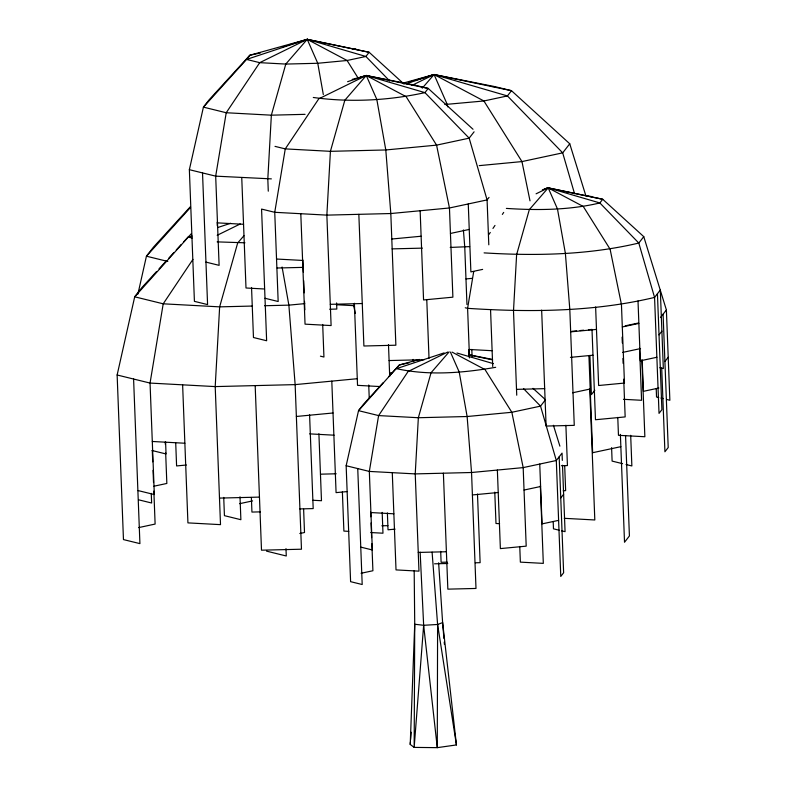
<?xml version="1.0" encoding="UTF-8"?>
<svg xmlns="http://www.w3.org/2000/svg" width="787" height="787" viewBox="0 0 787 787"><rect width="100%" height="100%" fill="white"/><g stroke="black" fill="none" stroke-linecap="round" stroke-linejoin="round"><path stroke-width="1.18" d="M432.093 552.159L437.602 624.475L437.277 747.65L414.169 747.404L410.224 744.453L414.729 624.239L414.178 570.595M410.224 744.453L410.411 742.003M410.607 739.564L411.178 732.244M420.15 552.149L423.652 625.291L414.169 747.404L414.729 624.239L423.652 625.291L437.602 624.475L442.619 622.606L438.625 562.813M473.715 271.505L467.596 308.337L469.505 357.918M133.593 379.029L139.919 543.62L123.461 539.587L117.135 374.996L134.705 296.807L141.768 287.727L156.554 271.535M137.912 294.102L146.431 256.198L153.485 247.118L190.464 206.617M202.525 172.914L207.581 304.589L194.419 301.352L189.362 169.687L203.42 107.13L209.057 99.87L249.813 55.238L307.225 39.35L369.152 52.276L404.105 84.13M357.741 468.57L362.197 584.515L350.599 581.672L346.152 465.727L358.528 410.657L363.496 404.262L383.072 382.816M192.933 259.385L163.214 303.812L150.051 383.072L154.331 494.57L137.873 490.527M488.934 234.457L490.281 232.46M492.957 228.446L494.974 225.446M502.352 214.418L503.69 212.411M191.349 233.68L134.705 296.807L163.214 303.812L219.642 306.861L252.43 306.045M474.099 131.813L469.16 138.158L436.578 145.133L385.797 149.963L330.412 151.33L285.268 148.891L275.007 146.372M489.032 197.399L487.084 199.918L449.456 207.975L390.814 213.533L326.861 215.126L274.742 212.303L261.569 209.076L266.636 340.751L253.463 337.515L251.545 287.471M403.485 83.009L434.07 74.539L495.033 86.659L511.491 90.692L569.749 143.785L562.685 152.855L521.958 161.581L479.234 165.634M544.673 188.85L548.195 187.877L602.724 199.259L643.766 236.651L638.798 243.045C588.302 255.037 535.701 256.031 484.094 252.883M545.499 399.737L540.531 406.131L511.845 412.28L467.124 416.52L418.35 417.73L378.606 415.585L358.528 410.657L399.383 364.952L419.373 359.423M594.805 390.273L591.411 394.641L589.906 355.429M660.45 317.584L666.392 309.95L643.766 236.651M659.024 334.878L661.897 331.179M664.907 361.508L668.212 357.259M560.757 497.964L563.63 494.266M305.071 114.341L271.358 115.177L226.223 112.738L203.42 107.13L246.557 59.428L259.72 62.665L285.789 64.072L317.761 63.275L347.087 60.491L365.896 56.467L369.152 52.276L307.225 39.35L285.789 64.072L271.358 115.177L267.816 178.964L268.278 191.182M473.017 129.265L428.207 88.429L415.034 85.203L366.27 75.513L344.834 100.234L330.412 151.33L326.861 215.126L331.111 325.562L305.041 324.155L300.801 213.72M243.97 235.707L237.674 242.976L219.642 306.861L215.205 386.594L220.508 524.644L187.926 522.883L182.623 384.833M422.255 88.174L434.07 74.539L511.491 90.692L507.418 95.935L483.897 100.972L444.822 104.514M506.375 208.407C537.541 210.444 569.335 210.208 599.861 202.948L602.724 199.259L548.195 187.877L529.317 209.647L516.616 254.644L513.498 310.816L516.734 395.202M449.141 351.868L431.06 372.733L418.35 417.73L415.231 473.902L418.969 571.146L396.018 569.906L392.28 472.662M190.552 207.404L146.431 256.198L167.808 261.441M159.023 268.829L166.411 260.733M168.88 258.038L173.809 252.637M176.278 249.932L181.207 244.531M183.666 241.835L188.605 236.434M388.778 376.57L399.383 364.952L408.847 362.925M389.703 80.982L365.896 56.467L307.225 39.35L259.72 62.665L226.223 112.738L215.687 176.15L219.111 265.347L205.948 262.11M313.285 97.47C350.166 102.585 388.532 100.588 424.941 92.63L428.207 88.429L366.27 75.513L318.774 98.818L285.268 148.891L274.742 212.303L278.165 301.51L265.003 298.273M412.083 85.33L434.07 74.539L507.418 95.935L562.685 152.855L574.569 193.789M217.182 235.283L240.271 223.951M536.085 193.818L548.195 187.877L599.861 202.948L638.798 243.045L654.568 297.427L659.024 413.372L661.897 409.673L657.44 293.728M447.734 352.045L408.109 371.494L378.606 415.585L369.329 471.423L372.349 549.965L360.761 547.113M310.629 40.59L307.225 39.35L246.557 59.428L249.813 55.238L260.399 52.975M347.608 81.691L366.27 75.513L424.941 92.63L469.16 138.158L487.084 199.918L488.806 244.816M406.072 83.806L434.07 74.539L437.483 75.778M192.136 236.021L188.634 237.172L192.166 238.038M217.802 227.522L230.63 223.272M542.391 189.795L548.195 187.877L551.53 189.096M444.124 352.891L396.51 368.65C428.876 375.891 463.238 372.949 495.682 367.303M282.661 46.895L286.173 45.823M288.504 45.105L307.225 39.35L347.087 60.491L358.095 78.031M360.426 77.303L366.27 75.513L369.674 76.752M408.807 82.301L412.25 81.248M414.542 80.54L434.07 74.539L483.897 100.972L521.958 161.581L530.005 200.842M545.853 188.595L548.195 187.877L583.295 206.499L610.102 249.194L621.445 304.52L624.465 383.062L598.641 385.512L595.621 306.969M352.212 79.398L366.27 75.513L406.131 96.653L436.578 145.133L449.456 207.975L452.889 297.171L423.563 299.955L420.14 210.749M450.439 233.454L469.249 229.43M482.638 269.39L470.882 271.899L468.265 203.941M389.614 373.127L391.965 372.615M625.272 325.828L638.365 323.024M622.31 326.959L638.867 323.408M622.684 352.399L640.549 348.572M656.87 357.268L640.303 360.81L638.011 300.968M572.562 392.782L590.191 389.004M153.908 486.218L166.844 483.454L165.663 452.938M658.867 388.021L643.392 391.336L642.192 360.269M239.632 503.68L252.568 500.906M138.66 527.595L155.118 524.063L153.859 491.118M620.854 446.672L592.641 452.712L588.912 355.557M299.808 533.517L304.51 532.514L303.625 509.238M524.044 490.045L540.61 486.494M558.603 520.355L542.046 523.896L539.744 464.055M361.076 573.27L372.91 570.742L371.867 543.768M443.927 638.444L442.619 622.606L456.44 744.935L437.277 747.65L423.652 625.291M391.798 239.022L421.114 236.238M469.642 246.616L450.223 247.433M465.973 278.932L472.082 278.352M304.736 303.634L288.868 305.14L264.58 305.74M571.815 331.327L576.566 330.874M580.127 330.54L583.688 330.206M588.44 329.753L592.001 329.409L595.474 419.737L625.163 416.913L623.717 379.177M570.673 331.858L596.487 329.409M570.427 357.357L592.995 355.222M357.455 378.695L295.145 384.617L215.205 386.594L150.051 383.072L117.135 374.996M296.365 416.471L333.019 412.988M186.371 465.009L176.593 465.943L175.717 443.012M347.077 491.59L336.079 492.632L331.799 381.134M472.407 494.944L498.22 492.495M563.207 490.842L565.646 490.616L564.702 466.111M395.074 529.13L388.03 529.799L387.381 512.908M271.367 178.875L215.687 176.15L189.362 169.687M244.934 242.799L217.153 241.875M392.083 248.879L422.363 248.131M277.162 268.013L303.211 267.373M330.294 304.323L362.266 303.526M329.714 309.232L336.826 309.055L336.59 302.946M389.093 360.554L424.223 359.689M516.508 389.358L544.673 388.66M561.436 465.717L567.437 465.57L565.883 425.246M320.457 474.177L336.206 473.784M219.484 498.092L259.454 497.099M299.867 508.923L313.187 508.589L309.586 414.828M260.418 511.865L251.938 512.071L251.378 497.463M381.843 525.795L387.902 525.647M418.251 552.444L446.406 551.746M447.232 562.144L441.104 562.292L440.69 551.362M434.562 563.807L447.754 563.482M475.338 562.794L480.129 562.675L477.493 494.059M352.428 48.853L355.99 49.04M492.623 86.521L495.033 86.659M411.483 85.006L415.034 85.203M586.305 196.15L591.135 196.416M217.478 222.869L243.547 224.285M276.532 259.031L302.592 260.438M263.763 288.957L245.997 287.993L241.747 177.557M336.383 304.726L354.475 305.7M469.18 349.477L492.131 350.717M623.461 399.314L641.582 400.288L639.575 348.07M380.465 386.584L357.534 385.345L354.386 303.27M309.675 433.873L334.101 435.191M152.294 441.477L184.866 443.238M313.029 500.266L321.48 500.729L318.902 433.745M564.269 518.318L594.815 519.971L589.778 388.867M370.913 512.563L393.864 513.803M499.607 523.689L495.987 523.493L494.777 492.131M348.769 531.353L343.889 531.087L342.375 491.885M370.766 532.543L382.974 533.202L382.177 512.376M469.013 354.76L491.678 359.265M468.895 354.927L492.613 359.875M465.274 307.766L467.596 308.337C529.926 312.409 593.526 311.937 654.568 297.427L660.313 290.039L663.333 368.582L659.85 367.726M658.758 397.543L656.535 396.992L656.21 388.473M660.982 398.084L663.195 398.635M666.53 399.452L669.865 400.268L666.392 309.95M320.417 356.167L323.939 357.032L322.69 324.46M622.566 463.671L612.109 461.103L611.597 447.626M626.049 464.527L631.863 465.953L630.682 435.319M346.152 465.727L369.329 471.423L415.231 473.902L471.541 472.505L523.178 467.606L556.311 460.513L562.046 453.125L562.331 460.385M559.272 530.251L553.477 528.825L553.192 521.506M561.584 530.812L565.066 531.668L562.508 465.225M151.95 450.498L166.047 453.961L165.585 441.891M138.709 499.834L151.635 503.011L151.261 493.36M266.518 551.126L286.271 555.986L285.986 548.628M456.972 353.019L493.38 363.643M452.063 352.094L485.028 369.585L511.845 412.28L523.178 467.606L526.198 546.148L500.375 548.598L497.364 470.055M533.015 388.355L544.614 398.93M523.601 388.699L540.531 406.131L556.311 460.513L560.767 576.458L563.63 572.759L559.173 456.824M548.195 187.877L557.471 208.948L565.391 253.434L569.808 309.419L574.264 425.364L546.109 426.062L541.653 310.117M434.07 74.539L447.252 104.455L447.675 106.835M366.27 75.513L376.816 99.437L385.797 149.963L390.814 213.533L395.871 345.208L363.899 346.005L358.842 214.33M450.42 352.074L459.215 372.035L467.124 416.52L471.541 472.505L475.997 588.45L447.842 589.148L443.386 473.203M307.225 39.35L317.761 63.275L323.319 94.558M569.749 143.785L585.646 195.087M553.418 425.275L559.891 446.16M413.096 359.393L413.775 361.735M353.57 305.061L355.281 313.393M282.09 267.009L288.868 305.14L295.145 384.617L301.47 549.208L261.5 550.192L255.175 385.6M437.602 624.475L456.44 744.935M444.232 642.094L444.439 644.533M463.405 229.961L464.753 247.079L466.957 304.51M663.097 314.19L668.212 447.528L664.917 451.768L661.7 367.942M641.897 359.757L644.858 436.736L618.464 435.309L617.775 417.385M622.104 337.151L622.33 343.014M622.92 358.488L623.107 363.358M625.557 435.486L629.413 535.957L624.524 542.243L620.382 434.394M590.329 388.483L590.417 390.873M540.335 485.658L543.315 563.374L520.364 562.134L519.764 546.453M490.547 309.576L492.731 366.575M471.816 349.398L472.092 356.678M468.688 349.566L468.973 356.865M426.761 299.532L429.023 358.341M388.483 344.627L389.703 376.245M368.729 385L369.251 398.488M370.647 511.884L370.834 516.784M371.07 522.922L371.631 537.629M302.936 260.035L303.398 272.223M303.723 280.723L304.195 292.853M304.52 301.352L304.844 309.842M240.005 496.784L240.881 519.705L224.433 515.662L223.724 497.404M217.182 222.2L217.32 225.839M165.25 441.96L165.339 444.399M152.304 450.833L152.727 461.821M153.062 470.36L153.524 482.569"/></g></svg>
